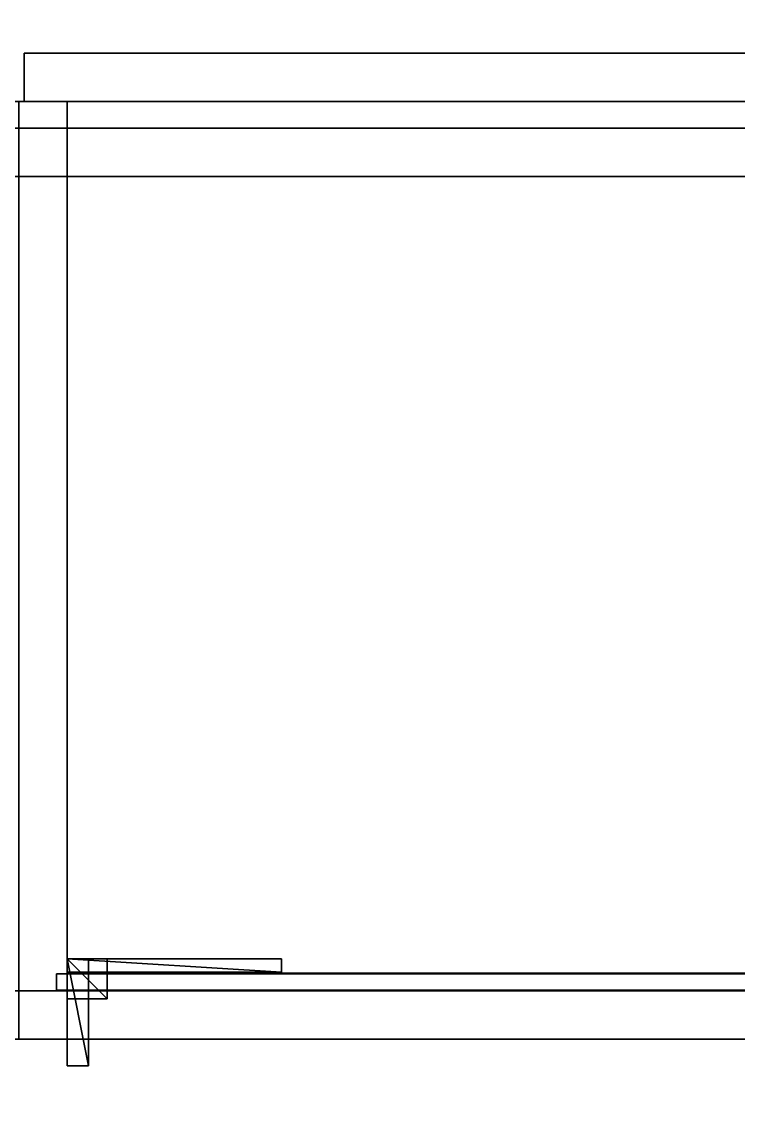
# Model space of a CAD drawing. Extents: x 0 to 5228, y -2725 to 0.
# Drawn here: x 4408.5 to 4676.1, y -2188.6 to -1785.2 of the extents above; entities that cross this region are included whole.
import ezdxf

# ---------------------------------------------------------------- set-up
doc = ezdxf.new("R2010")
doc.units = 0
for name, color, linetype in [('LAYER0', 7, 'CONTINUOUS'), ('LAYER1', 7, 'CONTINUOUS'), ('LAYER34', 7, 'CONTINUOUS'), ('LAYER43', 2, 'CONTINUOUS'), ('LAYER44', 7, 'CONTINUOUS'), ('LAYER45', 253, 'CONTINUOUS'), ('LAYER46', 253, 'CONTINUOUS'), ('LAYER47', 253, 'CONTINUOUS'), ('LAYER48', 253, 'CONTINUOUS'), ('LAYER49', 253, 'CONTINUOUS'), ('LAYER50', 253, 'CONTINUOUS'), ('LAYER51', 7, 'CONTINUOUS'), ('LAYER52', 7, 'CONTINUOUS'), ('LAYER525', 7, 'CONTINUOUS'), ('LAYER526', 7, 'CONTINUOUS'), ('LAYER53', 7, 'CONTINUOUS'), ('LAYER54', 7, 'CONTINUOUS'), ('LAYER55', 7, 'CONTINUOUS'), ('LAYER60', 251, 'CONTINUOUS'), ('LAYER61', 251, 'CONTINUOUS'), ('LAYER62', 251, 'CONTINUOUS')]:
    doc.layers.add(name, color=color, linetype=linetype)

msp = doc.modelspace()

# ---------------------------------------------------------------- linework, layer by layer
at = {"layer": 'LAYER0', "invisible_edges": 1}
for points in [[(5227.5, 0), (0, -2725.14), (0, 0), (5227.5, 0)], [(5227.5, -2725.14, 5), (0, 0, 5), (0, -2725.14, 5), (5227.5, -2725.14, 5)], [(0, 0, 5), (5227.5, -2725.14, 5), (5227.5, 0, 5), (0, 0, 5)], [(0, -2725.14), (5227.5, 0), (5227.5, -2725.14), (0, -2725.14)]]:
    msp.add_3dface(points, dxfattribs=at)
at = {"layer": 'LAYER1'}
for points, invisible_edges in [([(5077.5, -2165, 5), (2281.5, -2315, 5), (2281.5, -2165, 5), (5077.5, -2165, 5)], 1), ([(2281.5, -2315, 5), (5077.5, -2165, 5), (5227.5, -2315, 5), (2281.5, -2315, 5)], 3), ([(2281.5, -2165, 2523), (5077.5, -2165, 5), (2281.5, -2165, 5), (2281.5, -2165, 2523)], 1), ([(5077.5, -2165, 5), (2281.5, -2165, 2523), (5077.5, -2165, 2523), (5077.5, -2165, 5)], 1)]:
    msp.add_3dface(points, dxfattribs=dict(at, invisible_edges=invisible_edges))
at = {"layer": 'LAYER34', "invisible_edges": 1}
for points in [[(4425.5, -2165, 1575), (4407.5, -1815, 1575), (4425.5, -1815, 1575), (4425.5, -2165, 1575)], [(4407.5, -1815, 1575), (4425.5, -2165, 1575), (4407.5, -2165, 1575), (4407.5, -1815, 1575)], [(4407.5, -1815, 1575), (4425.5, -1815, 2475), (4425.5, -1815, 1575), (4407.5, -1815, 1575)], [(4425.5, -1815, 2475), (4407.5, -1815, 1575), (4407.5, -1815, 2475), (4425.5, -1815, 2475)], [(4407.5, -2165, 2475), (4425.5, -1815, 2475), (4407.5, -1815, 2475), (4407.5, -2165, 2475)], [(4425.5, -1815, 2475), (4407.5, -2165, 2475), (4425.5, -2165, 2475), (4425.5, -1815, 2475)], [(4425.5, -2165, 1575), (4425.5, -1815, 2475), (4425.5, -2165, 2475), (4425.5, -2165, 1575)], [(4425.5, -1815, 2475), (4425.5, -2165, 1575), (4425.5, -1815, 1575), (4425.5, -1815, 2475)], [(4407.5, -2165, 2475), (4425.5, -2165, 1575), (4425.5, -2165, 2475), (4407.5, -2165, 2475)], [(4425.5, -2165, 1575), (4407.5, -2165, 2475), (4407.5, -2165, 1575), (4425.5, -2165, 1575)]]:
    msp.add_3dface(points, dxfattribs=at)
at = {"layer": 'LAYER43'}
for points in [[(4425.5, -2135, 2444.5), (4505.5, -2140, 2444.5), (4505.5, -2135, 2444.5), (4425.5, -2135, 2444.5)], [(4425.5, -2140, 2444.5), (4505.5, -2140, 2444.5), (4425.5, -2135, 2444.5), (4425.5, -2140, 2444.5)], [(4425.5, -2135, 2421.5), (4425.5, -2140, 2444.5), (4425.5, -2135, 2444.5), (4425.5, -2135, 2421.5)], [(4425.5, -2140, 2421.5), (4425.5, -2140, 2444.5), (4425.5, -2135, 2421.5), (4425.5, -2140, 2421.5)], [(4505.5, -2135, 2421.5), (4425.5, -2135, 2444.5), (4505.5, -2135, 2444.5), (4505.5, -2135, 2421.5)], [(4425.5, -2135, 2421.5), (4425.5, -2135, 2444.5), (4505.5, -2135, 2421.5), (4425.5, -2135, 2421.5)], [(4505.5, -2140, 2421.5), (4425.5, -2135, 2421.5), (4505.5, -2135, 2421.5), (4505.5, -2140, 2421.5)], [(4425.5, -2140, 2421.5), (4425.5, -2135, 2421.5), (4505.5, -2140, 2421.5), (4425.5, -2140, 2421.5)], [(4505.5, -2135, 2444.5), (4505.5, -2140, 2421.5), (4505.5, -2135, 2421.5), (4505.5, -2135, 2444.5)], [(4505.5, -2140, 2444.5), (4505.5, -2140, 2421.5), (4505.5, -2135, 2444.5), (4505.5, -2140, 2444.5)], [(4505.5, -2140, 2444.5), (4425.5, -2140, 2421.5), (4505.5, -2140, 2421.5), (4505.5, -2140, 2444.5)], [(4425.5, -2140, 2444.5), (4425.5, -2140, 2421.5), (4505.5, -2140, 2444.5), (4425.5, -2140, 2444.5)]]:
    msp.add_3dface(points, dxfattribs=at)
at = {"layer": 'LAYER44', "invisible_edges": 1}
for points in [[(4425.5, -2135, 2444.5), (4505.5, -2135, 2421.5), (4425.5, -2135, 2421.5), (4425.5, -2135, 2444.5)], [(4505.5, -2135, 2421.5), (4425.5, -2135, 2444.5), (4505.5, -2135, 2444.5), (4505.5, -2135, 2421.5)], [(4425.5, -2135, 2444.5), (4505.5, -2140, 2444.5), (4505.5, -2135, 2444.5), (4425.5, -2135, 2444.5)], [(4505.5, -2140, 2444.5), (4425.5, -2135, 2444.5), (4425.5, -2140, 2444.5), (4505.5, -2140, 2444.5)], [(4425.5, -2140, 2421.5), (4505.5, -2135, 2421.5), (4505.5, -2140, 2421.5), (4425.5, -2140, 2421.5)], [(4505.5, -2135, 2421.5), (4425.5, -2140, 2421.5), (4425.5, -2135, 2421.5), (4505.5, -2135, 2421.5)], [(4425.5, -2140, 2421.5), (4425.5, -2135, 2444.5), (4425.5, -2135, 2421.5), (4425.5, -2140, 2421.5)], [(4425.5, -2135, 2444.5), (4425.5, -2140, 2421.5), (4425.5, -2140, 2444.5), (4425.5, -2135, 2444.5)], [(4505.5, -2140, 2444.5), (4505.5, -2135, 2421.5), (4505.5, -2135, 2444.5), (4505.5, -2140, 2444.5)], [(4505.5, -2135, 2421.5), (4505.5, -2140, 2444.5), (4505.5, -2140, 2421.5), (4505.5, -2135, 2421.5)], [(4505.5, -2140, 2444.5), (4425.5, -2140, 2421.5), (4505.5, -2140, 2421.5), (4505.5, -2140, 2444.5)], [(4425.5, -2140, 2421.5), (4505.5, -2140, 2444.5), (4425.5, -2140, 2444.5), (4425.5, -2140, 2421.5)]]:
    msp.add_3dface(points, dxfattribs=at)
at = {"layer": 'LAYER45'}
for points in [[(4425.5, -2135, 2444.5), (4440.5, -2150, 2444.5), (4440.5, -2135, 2444.5), (4425.5, -2135, 2444.5)], [(4425.5, -2150, 2444.5), (4440.5, -2150, 2444.5), (4425.5, -2135, 2444.5), (4425.5, -2150, 2444.5)], [(4425.5, -2135, 2429.5), (4425.5, -2150, 2444.5), (4425.5, -2135, 2444.5), (4425.5, -2135, 2429.5)], [(4425.5, -2150, 2429.5), (4425.5, -2150, 2444.5), (4425.5, -2135, 2429.5), (4425.5, -2150, 2429.5)], [(4440.5, -2135, 2429.5), (4425.5, -2135, 2444.5), (4440.5, -2135, 2444.5), (4440.5, -2135, 2429.5)], [(4425.5, -2135, 2429.5), (4425.5, -2135, 2444.5), (4440.5, -2135, 2429.5), (4425.5, -2135, 2429.5)], [(4440.5, -2150, 2429.5), (4425.5, -2135, 2429.5), (4440.5, -2135, 2429.5), (4440.5, -2150, 2429.5)], [(4425.5, -2150, 2429.5), (4425.5, -2135, 2429.5), (4440.5, -2150, 2429.5), (4425.5, -2150, 2429.5)], [(4440.5, -2135, 2444.5), (4440.5, -2150, 2429.5), (4440.5, -2135, 2429.5), (4440.5, -2135, 2444.5)], [(4440.5, -2150, 2444.5), (4440.5, -2150, 2429.5), (4440.5, -2135, 2444.5), (4440.5, -2150, 2444.5)], [(4440.5, -2150, 2444.5), (4425.5, -2150, 2429.5), (4440.5, -2150, 2429.5), (4440.5, -2150, 2444.5)], [(4425.5, -2150, 2444.5), (4425.5, -2150, 2429.5), (4440.5, -2150, 2444.5), (4425.5, -2150, 2444.5)]]:
    msp.add_3dface(points, dxfattribs=at)
at = {"layer": 'LAYER46'}
for points in [[(4425.5, -2135, 2444.5), (4440.5, -2150, 2444.5), (4440.5, -2135, 2444.5), (4425.5, -2135, 2444.5)], [(4425.5, -2150, 2444.5), (4440.5, -2150, 2444.5), (4425.5, -2135, 2444.5), (4425.5, -2150, 2444.5)], [(4425.5, -2135, 2429.5), (4425.5, -2150, 2444.5), (4425.5, -2135, 2444.5), (4425.5, -2135, 2429.5)], [(4425.5, -2150, 2429.5), (4425.5, -2150, 2444.5), (4425.5, -2135, 2429.5), (4425.5, -2150, 2429.5)], [(4440.5, -2135, 2429.5), (4425.5, -2135, 2444.5), (4440.5, -2135, 2444.5), (4440.5, -2135, 2429.5)], [(4425.5, -2135, 2429.5), (4425.5, -2135, 2444.5), (4440.5, -2135, 2429.5), (4425.5, -2135, 2429.5)], [(4440.5, -2150, 2429.5), (4425.5, -2135, 2429.5), (4440.5, -2135, 2429.5), (4440.5, -2150, 2429.5)], [(4425.5, -2150, 2429.5), (4425.5, -2135, 2429.5), (4440.5, -2150, 2429.5), (4425.5, -2150, 2429.5)], [(4440.5, -2135, 2444.5), (4440.5, -2150, 2429.5), (4440.5, -2135, 2429.5), (4440.5, -2135, 2444.5)], [(4440.5, -2150, 2444.5), (4440.5, -2150, 2429.5), (4440.5, -2135, 2444.5), (4440.5, -2150, 2444.5)], [(4440.5, -2150, 2444.5), (4425.5, -2150, 2429.5), (4440.5, -2150, 2429.5), (4440.5, -2150, 2444.5)], [(4425.5, -2150, 2444.5), (4425.5, -2150, 2429.5), (4440.5, -2150, 2444.5), (4425.5, -2150, 2444.5)]]:
    msp.add_3dface(points, dxfattribs=at)
at = {"layer": 'LAYER47'}
for points in [[(4425.5, -2135, 2444.5), (4440.5, -2150, 2444.5), (4440.5, -2135, 2444.5), (4425.5, -2135, 2444.5)], [(4425.5, -2150, 2444.5), (4440.5, -2150, 2444.5), (4425.5, -2135, 2444.5), (4425.5, -2150, 2444.5)], [(4425.5, -2135, 2429.5), (4425.5, -2150, 2444.5), (4425.5, -2135, 2444.5), (4425.5, -2135, 2429.5)], [(4425.5, -2150, 2429.5), (4425.5, -2150, 2444.5), (4425.5, -2135, 2429.5), (4425.5, -2150, 2429.5)], [(4440.5, -2135, 2429.5), (4425.5, -2135, 2444.5), (4440.5, -2135, 2444.5), (4440.5, -2135, 2429.5)], [(4425.5, -2135, 2429.5), (4425.5, -2135, 2444.5), (4440.5, -2135, 2429.5), (4425.5, -2135, 2429.5)], [(4440.5, -2150, 2429.5), (4425.5, -2135, 2429.5), (4440.5, -2135, 2429.5), (4440.5, -2150, 2429.5)], [(4425.5, -2150, 2429.5), (4425.5, -2135, 2429.5), (4440.5, -2150, 2429.5), (4425.5, -2150, 2429.5)], [(4440.5, -2135, 2444.5), (4440.5, -2150, 2429.5), (4440.5, -2135, 2429.5), (4440.5, -2135, 2444.5)], [(4440.5, -2150, 2444.5), (4440.5, -2150, 2429.5), (4440.5, -2135, 2444.5), (4440.5, -2150, 2444.5)], [(4440.5, -2150, 2444.5), (4425.5, -2150, 2429.5), (4440.5, -2150, 2429.5), (4440.5, -2150, 2444.5)], [(4425.5, -2150, 2444.5), (4425.5, -2150, 2429.5), (4440.5, -2150, 2444.5), (4425.5, -2150, 2444.5)]]:
    msp.add_3dface(points, dxfattribs=at)
at = {"layer": 'LAYER48'}
for points in [[(4425.5, -2135, 2444.5), (4440.5, -2150, 2444.5), (4440.5, -2135, 2444.5), (4425.5, -2135, 2444.5)], [(4425.5, -2150, 2444.5), (4440.5, -2150, 2444.5), (4425.5, -2135, 2444.5), (4425.5, -2150, 2444.5)], [(4425.5, -2135, 2429.5), (4425.5, -2150, 2444.5), (4425.5, -2135, 2444.5), (4425.5, -2135, 2429.5)], [(4425.5, -2150, 2429.5), (4425.5, -2150, 2444.5), (4425.5, -2135, 2429.5), (4425.5, -2150, 2429.5)], [(4440.5, -2135, 2429.5), (4425.5, -2135, 2444.5), (4440.5, -2135, 2444.5), (4440.5, -2135, 2429.5)], [(4425.5, -2135, 2429.5), (4425.5, -2135, 2444.5), (4440.5, -2135, 2429.5), (4425.5, -2135, 2429.5)], [(4440.5, -2150, 2429.5), (4425.5, -2135, 2429.5), (4440.5, -2135, 2429.5), (4440.5, -2150, 2429.5)], [(4425.5, -2150, 2429.5), (4425.5, -2135, 2429.5), (4440.5, -2150, 2429.5), (4425.5, -2150, 2429.5)], [(4440.5, -2135, 2444.5), (4440.5, -2150, 2429.5), (4440.5, -2135, 2429.5), (4440.5, -2135, 2444.5)], [(4440.5, -2150, 2444.5), (4440.5, -2150, 2429.5), (4440.5, -2135, 2444.5), (4440.5, -2150, 2444.5)], [(4440.5, -2150, 2444.5), (4425.5, -2150, 2429.5), (4440.5, -2150, 2429.5), (4440.5, -2150, 2444.5)], [(4425.5, -2150, 2444.5), (4425.5, -2150, 2429.5), (4440.5, -2150, 2444.5), (4425.5, -2150, 2444.5)]]:
    msp.add_3dface(points, dxfattribs=at)
at = {"layer": 'LAYER49'}
for points in [[(4425.5, -2135, 2444.5), (4433.5, -2175, 2444.5), (4433.5, -2135, 2444.5), (4425.5, -2135, 2444.5)], [(4425.5, -2175, 2444.5), (4433.5, -2175, 2444.5), (4425.5, -2135, 2444.5), (4425.5, -2175, 2444.5)], [(4425.5, -2135, 2436.5), (4425.5, -2175, 2444.5), (4425.5, -2135, 2444.5), (4425.5, -2135, 2436.5)], [(4425.5, -2175, 2436.5), (4425.5, -2175, 2444.5), (4425.5, -2135, 2436.5), (4425.5, -2175, 2436.5)], [(4433.5, -2135, 2436.5), (4425.5, -2135, 2444.5), (4433.5, -2135, 2444.5), (4433.5, -2135, 2436.5)], [(4425.5, -2135, 2436.5), (4425.5, -2135, 2444.5), (4433.5, -2135, 2436.5), (4425.5, -2135, 2436.5)], [(4433.5, -2175, 2436.5), (4425.5, -2135, 2436.5), (4433.5, -2135, 2436.5), (4433.5, -2175, 2436.5)], [(4425.5, -2175, 2436.5), (4425.5, -2135, 2436.5), (4433.5, -2175, 2436.5), (4425.5, -2175, 2436.5)], [(4433.5, -2135, 2444.5), (4433.5, -2175, 2436.5), (4433.5, -2135, 2436.5), (4433.5, -2135, 2444.5)], [(4433.5, -2175, 2444.5), (4433.5, -2175, 2436.5), (4433.5, -2135, 2444.5), (4433.5, -2175, 2444.5)], [(4433.5, -2175, 2444.5), (4425.5, -2175, 2436.5), (4433.5, -2175, 2436.5), (4433.5, -2175, 2444.5)], [(4425.5, -2175, 2444.5), (4425.5, -2175, 2436.5), (4433.5, -2175, 2444.5), (4425.5, -2175, 2444.5)]]:
    msp.add_3dface(points, dxfattribs=at)
at = {"layer": 'LAYER50'}
for points in [[(4425.5, -2135, 2444.5), (4505.5, -2140, 2444.5), (4505.5, -2135, 2444.5), (4425.5, -2135, 2444.5)], [(4425.5, -2140, 2444.5), (4505.5, -2140, 2444.5), (4425.5, -2135, 2444.5), (4425.5, -2140, 2444.5)], [(4425.5, -2135, 2428.5), (4425.5, -2140, 2444.5), (4425.5, -2135, 2444.5), (4425.5, -2135, 2428.5)], [(4425.5, -2140, 2428.5), (4425.5, -2140, 2444.5), (4425.5, -2135, 2428.5), (4425.5, -2140, 2428.5)], [(4505.5, -2135, 2428.5), (4425.5, -2135, 2444.5), (4505.5, -2135, 2444.5), (4505.5, -2135, 2428.5)], [(4425.5, -2135, 2428.5), (4425.5, -2135, 2444.5), (4505.5, -2135, 2428.5), (4425.5, -2135, 2428.5)], [(4505.5, -2140, 2428.5), (4425.5, -2135, 2428.5), (4505.5, -2135, 2428.5), (4505.5, -2140, 2428.5)], [(4425.5, -2140, 2428.5), (4425.5, -2135, 2428.5), (4505.5, -2140, 2428.5), (4425.5, -2140, 2428.5)], [(4505.5, -2135, 2444.5), (4505.5, -2140, 2428.5), (4505.5, -2135, 2428.5), (4505.5, -2135, 2444.5)], [(4505.5, -2140, 2444.5), (4505.5, -2140, 2428.5), (4505.5, -2135, 2444.5), (4505.5, -2140, 2444.5)], [(4505.5, -2140, 2444.5), (4425.5, -2140, 2428.5), (4505.5, -2140, 2428.5), (4505.5, -2140, 2444.5)], [(4425.5, -2140, 2444.5), (4425.5, -2140, 2428.5), (4505.5, -2140, 2444.5), (4425.5, -2140, 2444.5)]]:
    msp.add_3dface(points, dxfattribs=at)
at = {"layer": 'LAYER51', "invisible_edges": 1}
for points in [[(4425.5, -2165, 1576), (4899.5, -1815, 1576), (4899.5, -2165, 1576), (4425.5, -2165, 1576)], [(4899.5, -1815, 1576), (4425.5, -2165, 1576), (4425.5, -1815, 1576), (4899.5, -1815, 1576)], [(4425.5, -1815, 1594), (4899.5, -1815, 1576), (4425.5, -1815, 1576), (4425.5, -1815, 1594)], [(4899.5, -1815, 1576), (4425.5, -1815, 1594), (4899.5, -1815, 1594), (4899.5, -1815, 1576)], [(4425.5, -2165, 1576), (4425.5, -1815, 1594), (4425.5, -1815, 1576), (4425.5, -2165, 1576)], [(4425.5, -1815, 1594), (4425.5, -2165, 1576), (4425.5, -2165, 1594), (4425.5, -1815, 1594)], [(4425.5, -1815, 1594), (4899.5, -2165, 1594), (4899.5, -1815, 1594), (4425.5, -1815, 1594)], [(4899.5, -2165, 1594), (4425.5, -1815, 1594), (4425.5, -2165, 1594), (4899.5, -2165, 1594)], [(4899.5, -2165, 1594), (4425.5, -2165, 1576), (4899.5, -2165, 1576), (4899.5, -2165, 1594)], [(4425.5, -2165, 1576), (4899.5, -2165, 1594), (4425.5, -2165, 1594), (4425.5, -2165, 1576)]]:
    msp.add_3dface(points, dxfattribs=at)
at = {"layer": 'LAYER52', "invisible_edges": 1}
for points in [[(4899.5, -2165, 2474), (4425.5, -1815, 2474), (4425.5, -2165, 2474), (4899.5, -2165, 2474)], [(4425.5, -1815, 2474), (4899.5, -2165, 2474), (4899.5, -1815, 2474), (4425.5, -1815, 2474)], [(4899.5, -1815, 2456), (4425.5, -1815, 2474), (4899.5, -1815, 2474), (4899.5, -1815, 2456)], [(4425.5, -1815, 2474), (4899.5, -1815, 2456), (4425.5, -1815, 2456), (4425.5, -1815, 2474)], [(4425.5, -2165, 2456), (4425.5, -1815, 2474), (4425.5, -1815, 2456), (4425.5, -2165, 2456)], [(4425.5, -1815, 2474), (4425.5, -2165, 2456), (4425.5, -2165, 2474), (4425.5, -1815, 2474)], [(4899.5, -1815, 2456), (4425.5, -2165, 2456), (4425.5, -1815, 2456), (4899.5, -1815, 2456)], [(4425.5, -2165, 2456), (4899.5, -1815, 2456), (4899.5, -2165, 2456), (4425.5, -2165, 2456)], [(4425.5, -2165, 2456), (4899.5, -2165, 2474), (4425.5, -2165, 2474), (4425.5, -2165, 2456)], [(4899.5, -2165, 2474), (4425.5, -2165, 2456), (4899.5, -2165, 2456), (4899.5, -2165, 2474)]]:
    msp.add_3dface(points, dxfattribs=at)
at = {"layer": 'LAYER525'}
for points, invisible_edges in [([(4369.4, -1777.36, 885), (5077.5, -1595, 885), (4372.5, -1806.11, 885), (4369.4, -1777.36, 885)], 3), ([(5077.5, -1595, 933), (4369.4, -1777.36, 933), (4372.5, -1806.11, 933), (5077.5, -1595, 933)], 5), ([(5077.5, -2165, 885), (4372.5, -1983.89, 885), (5077.5, -1595, 885), (5077.5, -2165, 885)], 3), ([(4372.5, -1806.11, 885), (5077.5, -1595, 885), (4372.5, -1983.89, 885), (4372.5, -1806.11, 885)], 3), ([(5077.5, -1595, 933), (4372.5, -1806.11, 933), (5077.5, -2165, 933), (5077.5, -1595, 933)], 3), ([(4372.5, -1983.89, 933), (5077.5, -2165, 933), (4372.5, -1806.11, 933), (4372.5, -1983.89, 933)], 3), ([(5077.5, -2165, 885), (4369.4, -2012.64, 885), (4372.5, -1983.89, 885), (5077.5, -2165, 885)], 5), ([(4369.4, -2012.64, 933), (5077.5, -2165, 933), (4372.5, -1983.89, 933), (4369.4, -2012.64, 933)], 3), ([(5077.5, -2165, 885), (4360.32, -2039.44, 885), (4369.4, -2012.64, 885), (5077.5, -2165, 885)], 5), ([(4360.32, -2039.44, 933), (5077.5, -2165, 933), (4369.4, -2012.64, 933), (4360.32, -2039.44, 933)], 3), ([(5077.5, -2165, 885), (4345.87, -2062.46, 885), (4360.32, -2039.44, 885), (5077.5, -2165, 885)], 5), ([(4345.87, -2062.46, 933), (5077.5, -2165, 933), (4360.32, -2039.44, 933), (4345.87, -2062.46, 933)], 3), ([(5077.5, -2165, 885), (4327.05, -2080.11, 885), (4345.87, -2062.46, 885), (5077.5, -2165, 885)], 5), ([(4327.05, -2080.11, 933), (5077.5, -2165, 933), (4345.87, -2062.46, 933), (4327.05, -2080.11, 933)], 3), ([(5077.5, -2165, 885), (4305.12, -2091.21, 885), (4327.05, -2080.11, 885), (5077.5, -2165, 885)], 5), ([(4305.12, -2091.21, 933), (5077.5, -2165, 933), (4327.05, -2080.11, 933), (4305.12, -2091.21, 933)], 3), ([(5077.5, -2165, 885), (4281.59, -2095, 885), (4305.12, -2091.21, 885), (5077.5, -2165, 885)], 5), ([(4281.59, -2095, 933), (5077.5, -2165, 933), (4305.12, -2091.21, 933), (4281.59, -2095, 933)], 3), ([(3907.5, -2165, 885), (4063.41, -2095, 885), (5077.5, -2165, 885), (3907.5, -2165, 885)], 3), ([(4063.41, -2095, 933), (3907.5, -2165, 933), (5077.5, -2165, 933), (4063.41, -2095, 933)], 5), ([(5077.5, -2165, 885), (4063.41, -2095, 885), (4281.59, -2095, 885), (5077.5, -2165, 885)], 5), ([(4063.41, -2095, 933), (5077.5, -2165, 933), (4281.59, -2095, 933), (4063.41, -2095, 933)], 3), ([(5077.5, -2165, 933), (3907.5, -2165, 885), (5077.5, -2165, 885), (5077.5, -2165, 933)], 1), ([(3907.5, -2165, 885), (5077.5, -2165, 933), (3907.5, -2165, 933), (3907.5, -2165, 885)], 1)]:
    msp.add_3dface(points, dxfattribs=dict(at, invisible_edges=invisible_edges))
at = {"layer": 'LAYER526'}
for points, invisible_edges in [([(3907.5, -2165, 933), (3925.5, -2147, 933), (5077.5, -2165, 933), (3907.5, -2165, 933)], 3), ([(3925.5, -2147, 1033), (3907.5, -2165, 1033), (5077.5, -2165, 1033), (3925.5, -2147, 1033)], 5), ([(5077.5, -2165, 933), (3925.5, -2147, 933), (5059.5, -2147, 933), (5077.5, -2165, 933)], 5), ([(3925.5, -2147, 1033), (5059.5, -2147, 933), (3925.5, -2147, 933), (3925.5, -2147, 1033)], 1), ([(5059.5, -2147, 933), (3925.5, -2147, 1033), (5059.5, -2147, 1033), (5059.5, -2147, 933)], 1), ([(3925.5, -2147, 1033), (5077.5, -2165, 1033), (5059.5, -2147, 1033), (3925.5, -2147, 1033)], 3), ([(5077.5, -2165, 1033), (3907.5, -2165, 933), (5077.5, -2165, 933), (5077.5, -2165, 1033)], 1), ([(3907.5, -2165, 933), (5077.5, -2165, 1033), (3907.5, -2165, 1033), (3907.5, -2165, 933)], 1)]:
    msp.add_3dface(points, dxfattribs=dict(at, invisible_edges=invisible_edges))
at = {"layer": 'LAYER53', "invisible_edges": 1}
for points in [[(4903.5, -2140.7, 2460), (4421.5, -2140.7, 1590), (4421.5, -2140.7, 2460), (4903.5, -2140.7, 2460)], [(4421.5, -2140.7, 1590), (4903.5, -2140.7, 2460), (4903.5, -2140.7, 1590), (4421.5, -2140.7, 1590)], [(4421.5, -2146.7, 2460), (4421.5, -2140.7, 1590), (4421.5, -2146.7, 1590), (4421.5, -2146.7, 2460)], [(4421.5, -2140.7, 1590), (4421.5, -2146.7, 2460), (4421.5, -2140.7, 2460), (4421.5, -2140.7, 1590)], [(4903.5, -2146.7, 1590), (4421.5, -2140.7, 1590), (4903.5, -2140.7, 1590), (4903.5, -2146.7, 1590)], [(4421.5, -2140.7, 1590), (4903.5, -2146.7, 1590), (4421.5, -2146.7, 1590), (4421.5, -2140.7, 1590)], [(4421.5, -2146.7, 2460), (4903.5, -2140.7, 2460), (4421.5, -2140.7, 2460), (4421.5, -2146.7, 2460)], [(4903.5, -2140.7, 2460), (4421.5, -2146.7, 2460), (4903.5, -2146.7, 2460), (4903.5, -2140.7, 2460)], [(4903.5, -2146.7, 1590), (4421.5, -2146.7, 2460), (4421.5, -2146.7, 1590), (4903.5, -2146.7, 1590)], [(4421.5, -2146.7, 2460), (4903.5, -2146.7, 1590), (4903.5, -2146.7, 2460), (4421.5, -2146.7, 2460)]]:
    msp.add_3dface(points, dxfattribs=at)
at = {"layer": 'LAYER54', "invisible_edges": 1}
for points in [[(4425.5, -2147, 2336), (4899.5, -2165, 2336), (4425.5, -2165, 2336), (4425.5, -2147, 2336)], [(4899.5, -2165, 2336), (4425.5, -2147, 2336), (4899.5, -2147, 2336), (4899.5, -2165, 2336)], [(4425.5, -2165, 2456), (4425.5, -2147, 2336), (4425.5, -2165, 2336), (4425.5, -2165, 2456)], [(4425.5, -2147, 2336), (4425.5, -2165, 2456), (4425.5, -2147, 2456), (4425.5, -2147, 2336)], [(4899.5, -2147, 2456), (4425.5, -2165, 2456), (4899.5, -2165, 2456), (4899.5, -2147, 2456)], [(4425.5, -2165, 2456), (4899.5, -2147, 2456), (4425.5, -2147, 2456), (4425.5, -2165, 2456)], [(4425.5, -2147, 2336), (4899.5, -2147, 2456), (4899.5, -2147, 2336), (4425.5, -2147, 2336)], [(4899.5, -2147, 2456), (4425.5, -2147, 2336), (4425.5, -2147, 2456), (4899.5, -2147, 2456)], [(4425.5, -2165, 2456), (4899.5, -2165, 2336), (4899.5, -2165, 2456), (4425.5, -2165, 2456)], [(4899.5, -2165, 2336), (4425.5, -2165, 2456), (4425.5, -2165, 2336), (4899.5, -2165, 2336)]]:
    msp.add_3dface(points, dxfattribs=at)
at = {"layer": 'LAYER55', "invisible_edges": 1}
for points in [[(4899.5, -2140.4, 2034), (4425.5, -1815, 2034), (4425.5, -2140.4, 2034), (4899.5, -2140.4, 2034)], [(4425.5, -1815, 2034), (4899.5, -2140.4, 2034), (4899.5, -1815, 2034), (4425.5, -1815, 2034)], [(4425.5, -2140.4, 2016), (4425.5, -1815, 2034), (4425.5, -1815, 2016), (4425.5, -2140.4, 2016)], [(4425.5, -1815, 2034), (4425.5, -2140.4, 2016), (4425.5, -2140.4, 2034), (4425.5, -1815, 2034)], [(4899.5, -1815, 2016), (4425.5, -1815, 2034), (4899.5, -1815, 2034), (4899.5, -1815, 2016)], [(4425.5, -1815, 2034), (4899.5, -1815, 2016), (4425.5, -1815, 2016), (4425.5, -1815, 2034)], [(4899.5, -1815, 2016), (4425.5, -2140.4, 2016), (4425.5, -1815, 2016), (4899.5, -1815, 2016)], [(4425.5, -2140.4, 2016), (4899.5, -1815, 2016), (4899.5, -2140.4, 2016), (4425.5, -2140.4, 2016)], [(4425.5, -2140.4, 2016), (4899.5, -2140.4, 2034), (4425.5, -2140.4, 2034), (4425.5, -2140.4, 2016)], [(4899.5, -2140.4, 2034), (4425.5, -2140.4, 2016), (4899.5, -2140.4, 2016), (4899.5, -2140.4, 2034)]]:
    msp.add_3dface(points, dxfattribs=at)
at = {"layer": 'LAYER60', "invisible_edges": 1}
for points in [[(4409.5, -1815, 1550), (4915.5, -1797, 1550), (4915.5, -1815, 1550), (4409.5, -1815, 1550)], [(4915.5, -1797, 1550), (4409.5, -1815, 1550), (4409.5, -1797, 1550), (4915.5, -1797, 1550)], [(4409.5, -1797, 2472), (4915.5, -1815, 2472), (4915.5, -1797, 2472), (4409.5, -1797, 2472)], [(4915.5, -1815, 2472), (4409.5, -1797, 2472), (4409.5, -1815, 2472), (4915.5, -1815, 2472)], [(4409.5, -1797, 2472), (4409.5, -1815, 1550), (4409.5, -1815, 2472), (4409.5, -1797, 2472)], [(4409.5, -1815, 1550), (4409.5, -1797, 2472), (4409.5, -1797, 1550), (4409.5, -1815, 1550)], [(4915.5, -1797, 1550), (4409.5, -1797, 2472), (4915.5, -1797, 2472), (4915.5, -1797, 1550)], [(4409.5, -1797, 2472), (4915.5, -1797, 1550), (4409.5, -1797, 1550), (4409.5, -1797, 2472)], [(4409.5, -1815, 1550), (4915.5, -1815, 2472), (4409.5, -1815, 2472), (4409.5, -1815, 1550)], [(4915.5, -1815, 2472), (4409.5, -1815, 1550), (4915.5, -1815, 1550), (4915.5, -1815, 2472)]]:
    msp.add_3dface(points, dxfattribs=at)
at = {"layer": 'LAYER61', "invisible_edges": 1}
for points in [[(4917.5, -2165, 1575), (3913.5, -1815, 1575), (3913.5, -2165, 1575), (4917.5, -2165, 1575)], [(3913.5, -1815, 1575), (4917.5, -2165, 1575), (4917.5, -1815, 1575), (3913.5, -1815, 1575)], [(4917.5, -1815, 1557), (3913.5, -1815, 1575), (4917.5, -1815, 1575), (4917.5, -1815, 1557)], [(3913.5, -1815, 1575), (4917.5, -1815, 1557), (3913.5, -1815, 1557), (3913.5, -1815, 1575)], [(4917.5, -1815, 1557), (3913.5, -2165, 1557), (3913.5, -1815, 1557), (4917.5, -1815, 1557)], [(3913.5, -2165, 1557), (4917.5, -1815, 1557), (4917.5, -2165, 1557), (3913.5, -2165, 1557)], [(3913.5, -2165, 1557), (4917.5, -2165, 1575), (3913.5, -2165, 1575), (3913.5, -2165, 1557)], [(4917.5, -2165, 1575), (3913.5, -2165, 1557), (4917.5, -2165, 1557), (4917.5, -2165, 1575)]]:
    msp.add_3dface(points, dxfattribs=at)
at = {"layer": 'LAYER62', "invisible_edges": 1}
for points in [[(3887.5, -1825, 2475), (4917.5, -1843, 2475), (3887.5, -1843, 2475), (3887.5, -1825, 2475)], [(4917.5, -1843, 2475), (3887.5, -1825, 2475), (4917.5, -1825, 2475), (4917.5, -1843, 2475)], [(4917.5, -1825, 2545), (3887.5, -1843, 2545), (4917.5, -1843, 2545), (4917.5, -1825, 2545)], [(3887.5, -1843, 2545), (4917.5, -1825, 2545), (3887.5, -1825, 2545), (3887.5, -1843, 2545)], [(3887.5, -1825, 2475), (4917.5, -1825, 2545), (4917.5, -1825, 2475), (3887.5, -1825, 2475)], [(4917.5, -1825, 2545), (3887.5, -1825, 2475), (3887.5, -1825, 2545), (4917.5, -1825, 2545)], [(3887.5, -1843, 2545), (4917.5, -1843, 2475), (4917.5, -1843, 2545), (3887.5, -1843, 2545)], [(4917.5, -1843, 2475), (3887.5, -1843, 2545), (3887.5, -1843, 2475), (4917.5, -1843, 2475)]]:
    msp.add_3dface(points, dxfattribs=at)

# ---------------------------------------------------------------- meshes
at = {"layer": 'LAYER1'}
mesh = msp.add_polymesh((6, 2), dxfattribs=at)
for k, corner in enumerate([(4927.5, -150, 2523), (977.5, -150, 2523), (4927.5, -330, 2523), (4927.5, -150, 2523), (5077.5, -330, 2523), (4927.5, -330, 2523), (5077.5, -2165, 2523), (5077.5, -330, 2523), (2281.5, -2165, 2523), (5077.5, -2165, 2523), (2281.5, -2315, 2523), (5227.5, -2315, 2523)]):
    mesh.set_mesh_vertex(divmod(k, 2), corner)

doc.saveas('drawing.dxf')
